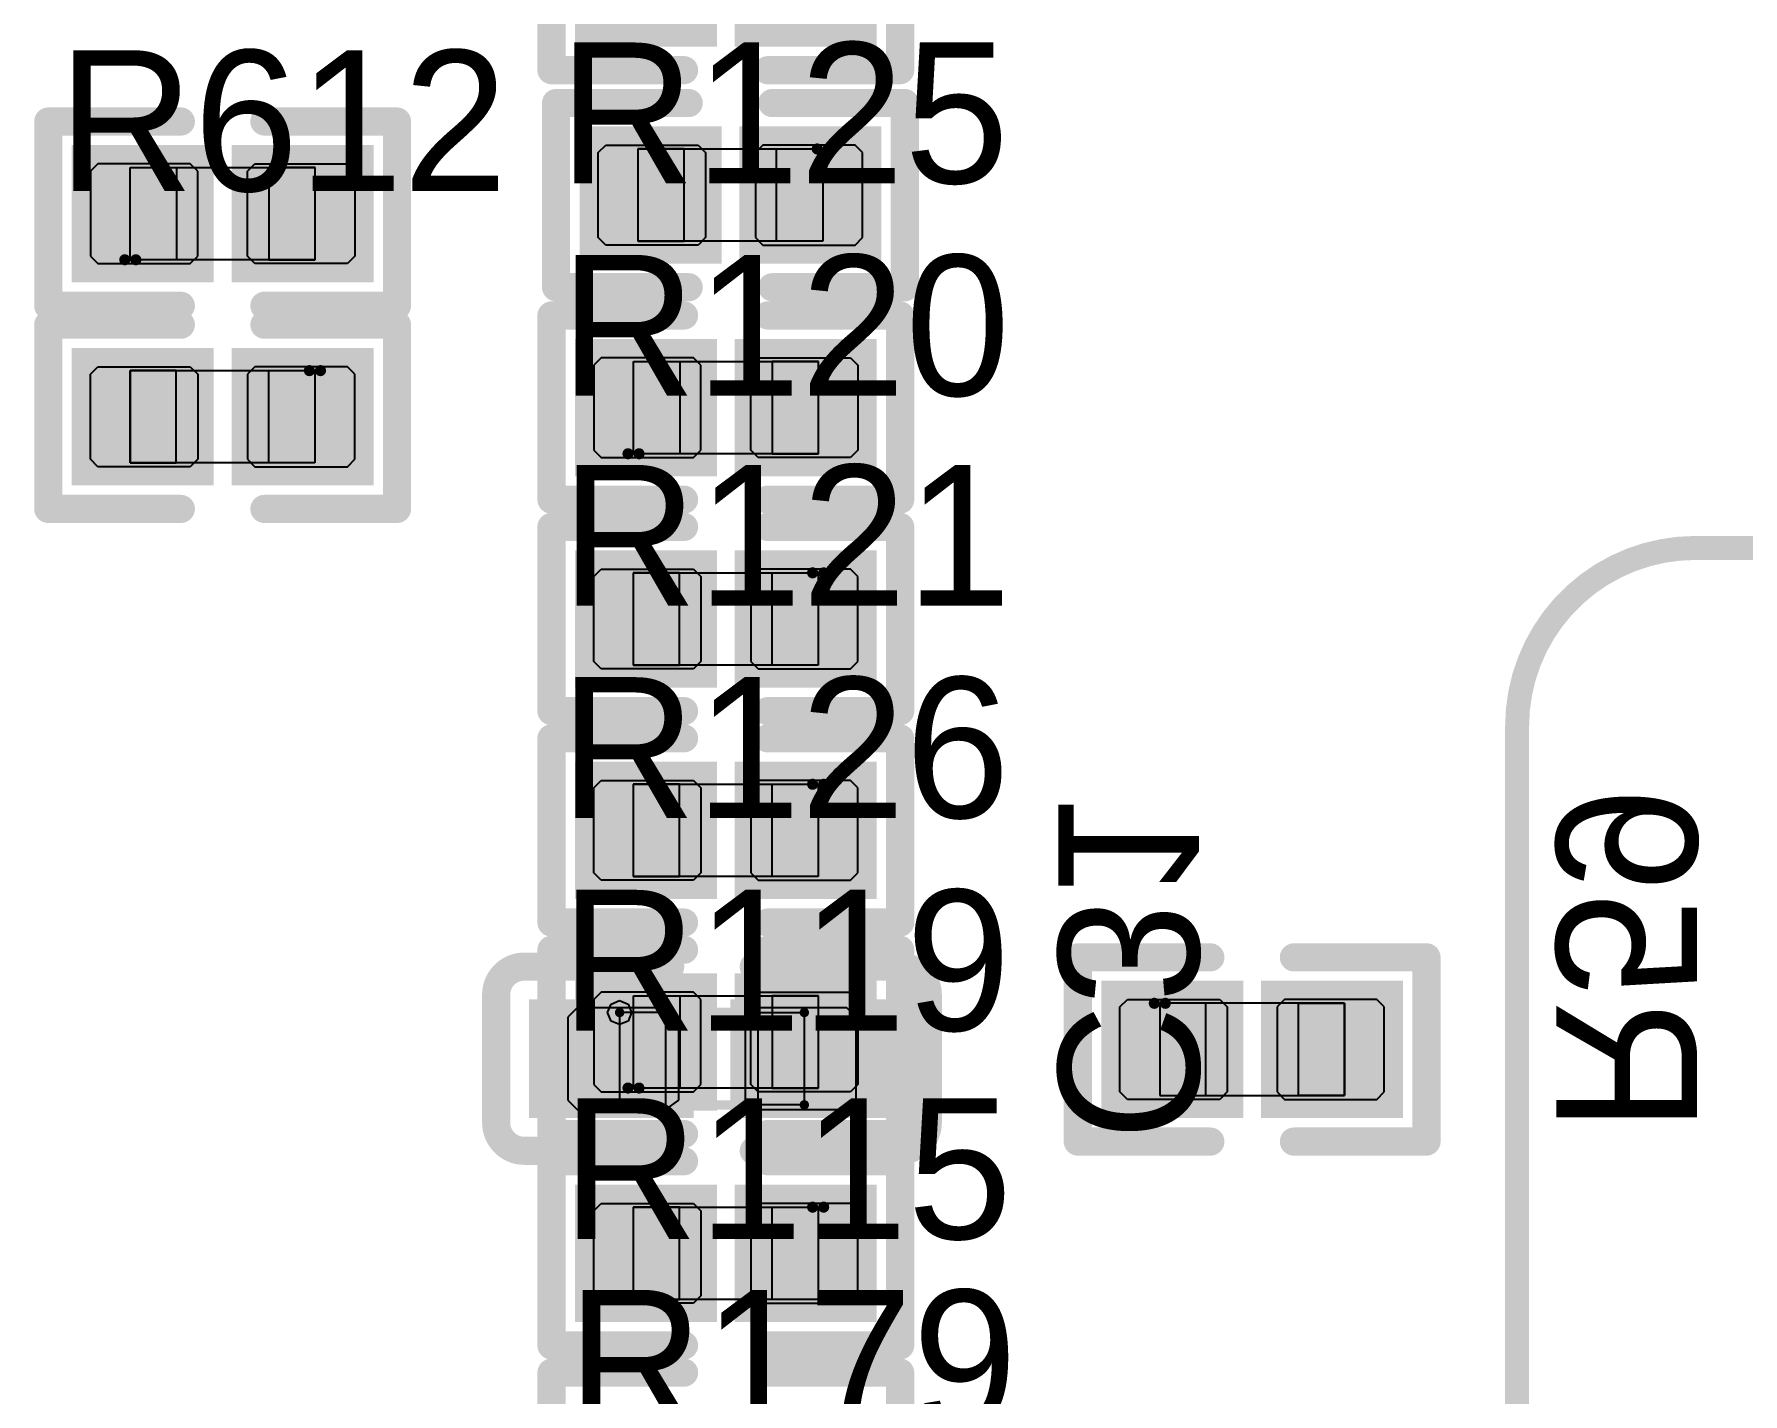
# Model space of a CAD drawing. Header units: millimetres. Extents: x 892 to 1144, y 1011 to 1123.
# Drawn here: x 935.38 to 944.63, y 1101.39 to 1108.75 of the extents above; entities that cross this region are included whole.
import ezdxf

# ---------------------------------------------------------------- set-up
doc = ezdxf.new("R2010")
doc.units = ezdxf.units.MM
for name, color, linetype in [('BottomLayer', 5, 'Continuous'), ('BottomOverlay', 54, 'Continuous'), ('BottomPaste', 16, 'Continuous'), ('BottomSolder', 6, 'Continuous'), ('Mechanical15', 56, 'Continuous'), ('Mechanical4', 56, 'Continuous'), ('Mechanical5', 56, 'Continuous'), ('Mechanical6', 56, 'Continuous'), ('TopLayer', 1, 'Continuous'), ('TopOverlay', 2, 'Continuous'), ('TopPaste', 8, 'Continuous'), ('TopSolder', 216, 'Continuous')]:
    doc.layers.add(name, color=color, linetype=linetype)

msp = doc.modelspace()

# ---------------------------------------------------------------- linework, layer by layer
at = {"layer": 'BottomLayer'}
for points in [[(938.1099, 1102.93), (938.9, 1102.93), (938.1099, 1103.47), (938.9, 1103.47)], [(939.2, 1102.93), (939.9901, 1102.93), (939.2, 1103.47), (939.9901, 1103.47)], [(941.2594, 1102.98), (941.825, 1102.98), (941.2594, 1103.52), (941.825, 1103.52)], [(942.125, 1102.98), (942.6906, 1102.98), (942.125, 1103.52), (942.6906, 1103.52)]]:
    msp.add_solid(points, dxfattribs=at)
at = {"layer": 'BottomOverlay', "const_width": 0.1524}
for points in [[(937.8813, 1103.5462, -0.414214), (938.0337, 1103.6986)], [(940.0663, 1103.6986, -0.414214), (940.2187, 1103.5462)], [(938.0337, 1102.7014, -0.414214), (937.8813, 1102.8538)], [(940.2187, 1102.8538, -0.414214), (940.0663, 1102.7014)]]:
    msp.add_lwpolyline(points, format="xyb", dxfattribs=at)
for points in [[(938.0337, 1103.6986), (938.8238, 1103.6986)], [(939.2762, 1103.6986), (940.0663, 1103.6986)], [(941.0308, 1103.7486), (941.7488, 1103.7486)], [(941.0308, 1102.7514), (941.0308, 1103.7486)], [(942.2012, 1103.7486), (942.9192, 1103.7486)], [(942.9192, 1102.7514), (942.9192, 1103.7486)], [(937.8813, 1102.8538), (937.8813, 1103.5462)], [(940.2187, 1102.8538), (940.2187, 1103.5462)], [(941.0308, 1102.7514), (941.7488, 1102.7514)], [(942.2012, 1102.7514), (942.9192, 1102.7514)], [(938.0337, 1102.7014), (938.8238, 1102.7014)], [(939.2762, 1102.7014), (940.0663, 1102.7014)]]:
    msp.add_lwpolyline(points, dxfattribs=at)
at = {"layer": 'BottomOverlay', "const_width": 0.0762}
for points in [[(937.9956, 1103.6986, 1), (938.0718, 1103.6986, 1)], [(937.9956, 1103.6986, 1), (938.0718, 1103.6986, 1)], [(938.7857, 1103.6986, 1), (938.8619, 1103.6986, 1)], [(939.2381, 1103.6986, 1), (939.3143, 1103.6986, 1)], [(940.0282, 1103.6986, 1), (940.1044, 1103.6986, 1)], [(940.0282, 1103.6986, 1), (940.1044, 1103.6986, 1)], [(940.9927, 1103.7486, 1), (941.0689, 1103.7486, 1)], [(940.9927, 1103.7486, 1), (941.0689, 1103.7486, 1)], [(941.7107, 1103.7486, 1), (941.7869, 1103.7486, 1)], [(942.1631, 1103.7486, 1), (942.2393, 1103.7486, 1)], [(942.8811, 1103.7486, 1), (942.9573, 1103.7486, 1)], [(942.8811, 1103.7486, 1), (942.9573, 1103.7486, 1)], [(937.8432, 1103.5462, 1), (937.9194, 1103.5462, 1)], [(937.8432, 1103.5462, 1), (937.9194, 1103.5462, 1)], [(940.1806, 1103.5462, 1), (940.2568, 1103.5462, 1)], [(940.1806, 1103.5462, 1), (940.2568, 1103.5462, 1)], [(937.8432, 1102.8538, 1), (937.9194, 1102.8538, 1)], [(937.8432, 1102.8538, 1), (937.9194, 1102.8538, 1)], [(940.1806, 1102.8538, 1), (940.2568, 1102.8538, 1)], [(940.1806, 1102.8538, 1), (940.2568, 1102.8538, 1)], [(940.9927, 1102.7514, 1), (941.0689, 1102.7514, 1)], [(940.9927, 1102.7514, 1), (941.0689, 1102.7514, 1)], [(941.7107, 1102.7514, 1), (941.7869, 1102.7514, 1)], [(942.1631, 1102.7514, 1), (942.2393, 1102.7514, 1)], [(942.8811, 1102.7514, 1), (942.9573, 1102.7514, 1)], [(942.8811, 1102.7514, 1), (942.9573, 1102.7514, 1)], [(937.9956, 1102.7014, 1), (938.0718, 1102.7014, 1)], [(937.9956, 1102.7014, 1), (938.0718, 1102.7014, 1)], [(938.7857, 1102.7014, 1), (938.8619, 1102.7014, 1)], [(939.2381, 1102.7014, 1), (939.3143, 1102.7014, 1)], [(940.0282, 1102.7014, 1), (940.1044, 1102.7014, 1)], [(940.0282, 1102.7014, 1), (940.1044, 1102.7014, 1)]]:
    msp.add_lwpolyline(points, format="xyb", close=True, dxfattribs=at)
at = {"layer": 'BottomPaste'}
for p, q in [((938.32, 1103.475), (938.27, 1103.425)), ((938.8, 1103.475), (938.32, 1103.475)), ((938.87, 1103.425), (938.8, 1103.475)), ((939.3, 1103.475), (939.23, 1103.425)), ((939.78, 1103.475), (939.3, 1103.475)), ((939.83, 1103.425), (939.78, 1103.475)), ((941.2594, 1103.48), (941.2994, 1103.52)), ((941.2594, 1103.02), (941.2594, 1103.48)), ((941.2994, 1103.52), (941.8, 1103.52)), ((941.8, 1103.52), (941.84, 1103.48)), ((941.84, 1103.48), (941.84, 1103.02)), ((942.15, 1103.52), (942.11, 1103.48)), ((942.11, 1103.48), (942.11, 1103.02)), ((942.6506, 1103.52), (942.15, 1103.52)), ((942.6906, 1103.48), (942.6506, 1103.52)), ((942.6906, 1103.02), (942.6906, 1103.48)), ((938.27, 1103.425), (938.27, 1102.975)), ((938.87, 1102.975), (938.87, 1103.425)), ((939.23, 1103.425), (939.23, 1102.975)), ((939.83, 1102.975), (939.83, 1103.425)), ((941.2994, 1102.98), (941.2594, 1103.02)), ((941.84, 1103.02), (941.8, 1102.98)), ((942.11, 1103.02), (942.15, 1102.98)), ((942.6506, 1102.98), (942.6906, 1103.02)), ((938.27, 1102.975), (938.32, 1102.925)), ((938.32, 1102.925), (938.8, 1102.925)), ((938.8, 1102.925), (938.87, 1102.975)), ((939.23, 1102.975), (939.3, 1102.925)), ((939.3, 1102.925), (939.78, 1102.925)), ((939.78, 1102.925), (939.83, 1102.975)), ((941.8, 1102.98), (941.2994, 1102.98)), ((942.15, 1102.98), (942.6506, 1102.98))]:
    msp.add_line(p, q, dxfattribs=at)
for points in [[(938.1099, 1102.93), (938.9, 1102.93), (938.1099, 1103.47), (938.9, 1103.47)], [(939.2, 1102.93), (939.9901, 1102.93), (939.2, 1103.47), (939.9901, 1103.47)], [(941.2594, 1102.98), (941.825, 1102.98), (941.2594, 1103.52), (941.825, 1103.52)], [(942.125, 1102.98), (942.6906, 1102.98), (942.125, 1103.52), (942.6906, 1103.52)]]:
    msp.add_solid(points, dxfattribs=at)
at = {"layer": 'BottomSolder'}
for points in [[(941.1578, 1102.8784), (941.9266, 1102.8784), (941.1578, 1103.6216), (941.9266, 1103.6216)], [(942.0234, 1102.8784), (942.7922, 1102.8784), (942.0234, 1103.6216), (942.7922, 1103.6216)], [(938.0591, 1102.8792), (938.9508, 1102.8792), (938.0591, 1103.5208), (938.9508, 1103.5208)], [(939.1492, 1102.8792), (940.0409, 1102.8792), (939.1492, 1103.5208), (940.0409, 1103.5208)]]:
    msp.add_solid(points, dxfattribs=at)
at = {"layer": 'Mechanical15'}
for p, q in [((938.4851, 1103.45), (938.5041, 1103.4959)), ((938.5041, 1103.4959), (938.55, 1103.515)), ((938.55, 1103.515), (938.5959, 1103.4959)), ((938.5959, 1103.4959), (938.6149, 1103.45)), ((938.5041, 1103.4041), (938.4851, 1103.45)), ((938.4851, 1103.45), (938.4851, 1103.45)), ((938.55, 1103.3851), (938.5041, 1103.4041)), ((938.8, 1103.45), (938.55, 1103.45)), ((938.55, 1103.45), (938.55, 1102.95)), ((938.5959, 1103.4041), (938.55, 1103.3851)), ((938.6149, 1103.45), (938.5959, 1103.4041)), ((938.6149, 1103.45), (938.6149, 1103.45)), ((938.8, 1102.95), (938.8, 1103.45)), ((939.3, 1103.45), (939.55, 1103.45)), ((939.3, 1102.95), (939.3, 1103.45)), ((939.55, 1103.45), (939.55, 1102.95)), ((938.55, 1102.95), (938.8, 1102.95)), ((939.55, 1102.95), (939.3, 1102.95))]:
    msp.add_line(p, q, dxfattribs=at)
at = {"layer": 'Mechanical15', "const_width": 0.0508}
for points in [[(938.55, 1103.45), (939.55, 1103.45)], [(938.55, 1102.95), (938.55, 1103.45)], [(939.55, 1102.95), (939.55, 1103.45)], [(938.55, 1102.95), (939.55, 1102.95)]]:
    msp.add_lwpolyline(points, dxfattribs=at)
at = {"layer": 'Mechanical15', "const_width": 0.0254}
for points in [[(938.5373, 1103.45, 1), (938.5627, 1103.45, 1)], [(938.5373, 1103.45, 1), (938.5627, 1103.45, 1)], [(939.5373, 1103.45, 1), (939.5627, 1103.45, 1)], [(939.5373, 1103.45, 1), (939.5627, 1103.45, 1)], [(938.5373, 1102.95, 1), (938.5627, 1102.95, 1)], [(938.5373, 1102.95, 1), (938.5627, 1102.95, 1)], [(939.5373, 1102.95, 1), (939.5627, 1102.95, 1)], [(939.5373, 1102.95, 1), (939.5627, 1102.95, 1)]]:
    msp.add_lwpolyline(points, format="xyb", close=True, dxfattribs=at)
at = {"layer": 'Mechanical4'}
for p, q in [((938.6499, 1108.1252), (939.6499, 1108.1252)), ((938.6499, 1107.6251), (938.6499, 1108.1252)), ((939.6499, 1108.1252), (939.6499, 1107.6251)), ((935.9001, 1107.5248), (935.9001, 1108.0249)), ((935.9001, 1108.0249), (936.9001, 1108.0249)), ((936.9001, 1108.0249), (936.9001, 1107.5248)), ((939.6499, 1107.6251), (938.6499, 1107.6251)), ((936.9001, 1107.5248), (935.9001, 1107.5248)), ((935.8999, 1106.9252), (936.8999, 1106.9252)), ((935.8999, 1106.4251), (935.8999, 1106.9252)), ((936.8999, 1106.9252), (936.8999, 1106.4251)), ((938.6251, 1106.4748), (938.6251, 1106.9749)), ((938.6251, 1106.9749), (939.6251, 1106.9749)), ((939.6251, 1106.9749), (939.6251, 1106.4748)), ((939.6251, 1106.4748), (938.6251, 1106.4748)), ((936.8999, 1106.4251), (935.8999, 1106.4251)), ((938.6249, 1105.8305), (939.6249, 1105.8305)), ((938.6249, 1105.3304), (938.6249, 1105.8305)), ((939.6249, 1105.8305), (939.6249, 1105.3304)), ((939.6249, 1105.3304), (938.6249, 1105.3304)), ((938.6249, 1104.6859), (939.6249, 1104.6859)), ((938.6249, 1104.1858), (938.6249, 1104.6859)), ((939.6249, 1104.6859), (939.6249, 1104.1858)), ((939.6249, 1104.1858), (938.6249, 1104.1858)), ((938.6251, 1103.0409), (938.6251, 1103.541)), ((938.6251, 1103.541), (939.6251, 1103.541)), ((939.6251, 1103.541), (939.6251, 1103.0409)), ((942.4751, 1103.5002), (941.4751, 1103.5002)), ((941.4751, 1103.5002), (941.4751, 1103.0001)), ((942.4751, 1103.0001), (942.4751, 1103.5002)), ((939.6251, 1103.0409), (938.6251, 1103.0409)), ((941.4751, 1103.0001), (942.4751, 1103.0001)), ((938.6249, 1102.3966), (939.6249, 1102.3966)), ((938.6249, 1101.8965), (938.6249, 1102.3966)), ((939.6249, 1102.3966), (939.6249, 1101.8965)), ((939.6249, 1101.8965), (938.6249, 1101.8965))]:
    msp.add_line(p, q, dxfattribs=at)
at = {"layer": 'Mechanical5'}
for p, q in [((938.899, 1108.125), (938.649, 1108.125)), ((938.649, 1108.125), (938.649, 1107.625)), ((938.899, 1107.625), (938.899, 1108.125)), ((939.4, 1108.125), (939.65, 1108.125)), ((939.4, 1107.625), (939.4, 1108.125)), ((939.65, 1108.125), (939.65, 1107.625)), ((935.9, 1107.525), (935.9, 1108.025)), ((935.9, 1108.025), (936.15, 1108.025)), ((936.15, 1108.025), (936.15, 1107.525)), ((936.901, 1108.025), (936.651, 1108.025)), ((936.651, 1108.025), (936.651, 1107.525)), ((936.901, 1107.525), (936.901, 1108.025)), ((938.649, 1107.625), (938.899, 1107.625)), ((939.65, 1107.625), (939.4, 1107.625)), ((936.15, 1107.525), (935.9, 1107.525)), ((936.651, 1107.525), (936.901, 1107.525)), ((936.149, 1106.925), (935.899, 1106.925)), ((935.899, 1106.925), (935.899, 1106.425)), ((936.149, 1106.425), (936.149, 1106.925)), ((936.65, 1106.925), (936.9, 1106.925)), ((936.65, 1106.425), (936.65, 1106.925)), ((936.9, 1106.925), (936.9, 1106.425)), ((938.625, 1106.475), (938.625, 1106.975)), ((938.625, 1106.975), (938.875, 1106.975)), ((938.875, 1106.975), (938.875, 1106.475)), ((939.626, 1106.975), (939.376, 1106.975)), ((939.376, 1106.975), (939.376, 1106.475)), ((939.626, 1106.475), (939.626, 1106.975)), ((938.875, 1106.475), (938.625, 1106.475)), ((939.376, 1106.475), (939.626, 1106.475)), ((935.899, 1106.425), (936.149, 1106.425)), ((936.9, 1106.425), (936.65, 1106.425)), ((938.874, 1105.8303), (938.624, 1105.8303)), ((938.624, 1105.8303), (938.624, 1105.3303)), ((938.874, 1105.3303), (938.874, 1105.8303)), ((939.375, 1105.8303), (939.625, 1105.8303)), ((939.375, 1105.3303), (939.375, 1105.8303)), ((939.625, 1105.8303), (939.625, 1105.3303)), ((938.624, 1105.3303), (938.874, 1105.3303)), ((939.625, 1105.3303), (939.375, 1105.3303)), ((938.874, 1104.6857), (938.624, 1104.6857)), ((938.624, 1104.6857), (938.624, 1104.1857)), ((938.874, 1104.1857), (938.874, 1104.6857)), ((939.375, 1104.6857), (939.625, 1104.6857)), ((939.375, 1104.1857), (939.375, 1104.6857)), ((939.625, 1104.6857), (939.625, 1104.1857)), ((938.624, 1104.1857), (938.874, 1104.1857)), ((939.625, 1104.1857), (939.375, 1104.1857)), ((938.625, 1103.041), (938.625, 1103.5411)), ((938.625, 1103.5411), (938.875, 1103.5411)), ((938.875, 1103.5411), (938.875, 1103.041)), ((939.626, 1103.5411), (939.376, 1103.5411)), ((939.376, 1103.5411), (939.376, 1103.041)), ((939.626, 1103.041), (939.626, 1103.5411)), ((941.725, 1103.5), (941.475, 1103.5)), ((941.475, 1103.5), (941.475, 1103)), ((941.725, 1103), (941.725, 1103.5)), ((942.226, 1103.5), (942.476, 1103.5)), ((942.226, 1103), (942.226, 1103.5)), ((942.476, 1103.5), (942.476, 1103)), ((938.875, 1103.041), (938.625, 1103.041)), ((939.376, 1103.041), (939.626, 1103.041)), ((941.475, 1103), (941.725, 1103)), ((942.476, 1103), (942.226, 1103)), ((938.874, 1102.3964), (938.624, 1102.3964)), ((938.624, 1102.3964), (938.624, 1101.8964)), ((938.874, 1101.8964), (938.874, 1102.3964)), ((939.375, 1102.3964), (939.625, 1102.3964)), ((939.375, 1101.8964), (939.375, 1102.3964)), ((939.625, 1102.3964), (939.625, 1101.8964)), ((938.624, 1101.8964), (938.874, 1101.8964)), ((939.625, 1101.8964), (939.375, 1101.8964))]:
    msp.add_line(p, q, dxfattribs=at)
at = {"layer": 'Mechanical6'}
for points, const_width in [([(939.6798, 1108.1249, 1), (939.6199, 1108.1249, 1)], 0.06), ([(939.6049, 1108.1249, 1), (939.6349, 1108.1249, 1)], 0.03), ([(939.6648, 1108.1249, 1), (939.6948, 1108.1249, 1)], 0.03), ([(935.9301, 1107.5251, 1), (935.8702, 1107.5251, 1)], 0.06), ([(935.8552, 1107.5251, 1), (935.8852, 1107.5251, 1)], 0.03), ([(935.9151, 1107.5251, 1), (935.9451, 1107.5251, 1)], 0.03), ([(936.9298, 1106.9249, 1), (936.8699, 1106.9249, 1)], 0.06), ([(936.8549, 1106.9249, 1), (936.8849, 1106.9249, 1)], 0.03), ([(936.9148, 1106.9249, 1), (936.9448, 1106.9249, 1)], 0.03), ([(938.6551, 1106.475, 1), (938.5952, 1106.475, 1)], 0.06), ([(938.5802, 1106.475, 1), (938.6102, 1106.475, 1)], 0.03), ([(938.6401, 1106.475, 1), (938.6701, 1106.475, 1)], 0.03), ([(939.6548, 1105.8303, 1), (939.5949, 1105.8303, 1)], 0.06), ([(939.5799, 1105.8303, 1), (939.6099, 1105.8303, 1)], 0.03), ([(939.6398, 1105.8303, 1), (939.6698, 1105.8303, 1)], 0.03), ([(939.6548, 1104.6856, 1), (939.5949, 1104.6856, 1)], 0.06), ([(939.5799, 1104.6856, 1), (939.6099, 1104.6856, 1)], 0.03), ([(939.6398, 1104.6856, 1), (939.6698, 1104.6856, 1)], 0.03), ([(941.5051, 1103.4999, 1), (941.4452, 1103.4999, 1)], 0.06), ([(941.4302, 1103.4999, 1), (941.4602, 1103.4999, 1)], 0.03), ([(941.4901, 1103.4999, 1), (941.5201, 1103.4999, 1)], 0.03), ([(938.6551, 1103.0411, 1), (938.5952, 1103.0411, 1)], 0.06), ([(938.5802, 1103.0411, 1), (938.6102, 1103.0411, 1)], 0.03), ([(938.6401, 1103.0411, 1), (938.6701, 1103.0411, 1)], 0.03), ([(939.6548, 1102.3963, 1), (939.5949, 1102.3963, 1)], 0.06), ([(939.5799, 1102.3963, 1), (939.6099, 1102.3963, 1)], 0.03), ([(939.6398, 1102.3963, 1), (939.6698, 1102.3963, 1)], 0.03)]:
    msp.add_lwpolyline(points, format="xyb", close=True, dxfattribs=dict(at, const_width=const_width))
at = {"layer": 'TopLayer'}
for points in [[(939, 1108.145), (938.4344, 1108.145), (939, 1107.605), (938.4344, 1107.605)], [(939.8656, 1108.145), (939.3, 1108.145), (939.8656, 1107.605), (939.3, 1107.605)], [(935.6844, 1107.505), (936.25, 1107.505), (935.6844, 1108.045), (936.25, 1108.045)], [(936.55, 1107.505), (937.1156, 1107.505), (936.55, 1108.045), (937.1156, 1108.045)], [(938.4094, 1106.455), (938.975, 1106.455), (938.4094, 1106.995), (938.975, 1106.995)], [(939.275, 1106.455), (939.8406, 1106.455), (939.275, 1106.995), (939.8406, 1106.995)], [(936.25, 1106.945), (935.6844, 1106.945), (936.25, 1106.405), (935.6844, 1106.405)], [(937.1156, 1106.945), (936.55, 1106.945), (937.1156, 1106.405), (936.55, 1106.405)], [(938.975, 1105.8503), (938.4094, 1105.8503), (938.975, 1105.3103), (938.4094, 1105.3103)], [(939.8406, 1105.8503), (939.275, 1105.8503), (939.8406, 1105.3103), (939.275, 1105.3103)], [(938.975, 1104.7057), (938.4094, 1104.7057), (938.975, 1104.1657), (938.4094, 1104.1657)], [(939.8406, 1104.7057), (939.275, 1104.7057), (939.8406, 1104.1657), (939.275, 1104.1657)], [(938.4094, 1103.0211), (938.975, 1103.0211), (938.4094, 1103.5611), (938.975, 1103.5611)], [(939.275, 1103.0211), (939.8406, 1103.0211), (939.275, 1103.5611), (939.8406, 1103.5611)], [(938.975, 1102.4164), (938.4094, 1102.4164), (938.975, 1101.8764), (938.4094, 1101.8764)], [(939.8406, 1102.4164), (939.275, 1102.4164), (939.8406, 1101.8764), (939.275, 1101.8764)]]:
    msp.add_solid(points, dxfattribs=at)
at = {"layer": 'TopOverlay'}
for points, const_width in [([(938.1808, 1108.5514), (938.1808, 1109.5486)], 0.1524), ([(940.0692, 1108.5514), (940.0692, 1109.5486)], 0.1524), ([(938.1808, 1108.5514), (938.8988, 1108.5514)], 0.1524), ([(939.3512, 1108.5514), (940.0692, 1108.5514)], 0.1524), ([(938.2058, 1108.3736), (938.9238, 1108.3736)], 0.1524), ([(938.2058, 1107.3764), (938.2058, 1108.3736)], 0.1524), ([(939.3762, 1108.3736), (940.0942, 1108.3736)], 0.1524), ([(940.0942, 1107.3764), (940.0942, 1108.3736)], 0.1524), ([(935.4558, 1107.2764), (935.4558, 1108.2736)], 0.1524), ([(935.4558, 1108.2736), (936.1738, 1108.2736)], 0.1524), ([(936.6262, 1108.2736), (937.3442, 1108.2736)], 0.1524), ([(937.3442, 1107.2764), (937.3442, 1108.2736)], 0.1524), ([(938.2058, 1107.3764), (938.9238, 1107.3764)], 0.1524), ([(939.3762, 1107.3764), (940.0942, 1107.3764)], 0.1524), ([(935.4558, 1107.2764), (936.1738, 1107.2764)], 0.1524), ([(936.6262, 1107.2764), (937.3442, 1107.2764)], 0.1524), ([(938.1808, 1106.2264), (938.1808, 1107.2236)], 0.1524), ([(938.1808, 1107.2236), (938.8988, 1107.2236)], 0.1524), ([(939.3512, 1107.2236), (940.0692, 1107.2236)], 0.1524), ([(940.0692, 1106.2264), (940.0692, 1107.2236)], 0.1524), ([(935.4558, 1107.1736), (936.1738, 1107.1736)], 0.1524), ([(935.4558, 1106.1764), (935.4558, 1107.1736)], 0.1524), ([(936.6262, 1107.1736), (937.3442, 1107.1736)], 0.1524), ([(937.3442, 1106.1764), (937.3442, 1107.1736)], 0.1524), ([(935.4558, 1106.1764), (936.1738, 1106.1764)], 0.1524), ([(936.6262, 1106.1764), (937.3442, 1106.1764)], 0.1524), ([(938.1808, 1106.2264), (938.8988, 1106.2264)], 0.1524), ([(939.3512, 1106.2264), (940.0692, 1106.2264)], 0.1524), ([(938.1808, 1106.0789), (938.8988, 1106.0789)], 0.1524), ([(938.1808, 1105.0817), (938.1808, 1106.0789)], 0.1524), ([(939.3512, 1106.0789), (940.0692, 1106.0789)], 0.1524), ([(940.0692, 1105.0817), (940.0692, 1106.0789)], 0.1524), ([(944.3751, 1105.965), (964.7749, 1105.965)], 0.13), ([(938.1808, 1105.0817), (938.8988, 1105.0817)], 0.1524), ([(939.3512, 1105.0817), (940.0692, 1105.0817)], 0.1524), ([(943.4099, 1100.6849), (943.4099, 1105.0001)], 0.13), ([(938.1808, 1104.9343), (938.8988, 1104.9343)], 0.1524), ([(938.1808, 1103.9371), (938.1808, 1104.9343)], 0.1524), ([(939.3512, 1104.9343), (940.0692, 1104.9343)], 0.1524), ([(940.0692, 1103.9371), (940.0692, 1104.9343)], 0.1524), ([(938.1808, 1103.9371), (938.8988, 1103.9371)], 0.1524), ([(939.3512, 1103.9371), (940.0692, 1103.9371)], 0.1524), ([(938.1808, 1102.7925), (938.1808, 1103.7897)], 0.1524), ([(938.1808, 1103.7897), (938.8988, 1103.7897)], 0.1524), ([(939.3512, 1103.7897), (940.0692, 1103.7897)], 0.1524), ([(940.0692, 1102.7925), (940.0692, 1103.7897)], 0.1524), ([(938.1808, 1102.7925), (938.8988, 1102.7925)], 0.1524), ([(939.3512, 1102.7925), (940.0692, 1102.7925)], 0.1524), ([(938.1808, 1102.645), (938.8988, 1102.645)], 0.1524), ([(938.1808, 1101.6478), (938.1808, 1102.645)], 0.1524), ([(939.3512, 1102.645), (940.0692, 1102.645)], 0.1524), ([(940.0692, 1101.6478), (940.0692, 1102.645)], 0.1524), ([(938.1808, 1101.6478), (938.8988, 1101.6478)], 0.1524), ([(939.3512, 1101.6478), (940.0692, 1101.6478)], 0.1524), ([(938.1808, 1101.5004), (938.8988, 1101.5004)], 0.1524), ([(938.1808, 1100.5032), (938.1808, 1101.5004)], 0.1524), ([(939.3512, 1101.5004), (940.0692, 1101.5004)], 0.1524), ([(940.0692, 1100.5032), (940.0692, 1101.5004)], 0.1524)]:
    msp.add_lwpolyline(points, dxfattribs=dict(at, const_width=const_width))
for points, const_width in [([(938.1427, 1108.5514, 1), (938.2189, 1108.5514, 1)], 0.0762), ([(938.1427, 1108.5514, 1), (938.2189, 1108.5514, 1)], 0.0762), ([(938.8607, 1108.5514, 1), (938.9369, 1108.5514, 1)], 0.0762), ([(939.3131, 1108.5514, 1), (939.3893, 1108.5514, 1)], 0.0762), ([(940.0311, 1108.5514, 1), (940.1073, 1108.5514, 1)], 0.0762), ([(940.0311, 1108.5514, 1), (940.1073, 1108.5514, 1)], 0.0762), ([(938.1677, 1108.3736, 1), (938.2439, 1108.3736, 1)], 0.0762), ([(938.1677, 1108.3736, 1), (938.2439, 1108.3736, 1)], 0.0762), ([(938.8857, 1108.3736, 1), (938.9619, 1108.3736, 1)], 0.0762), ([(939.3381, 1108.3736, 1), (939.4143, 1108.3736, 1)], 0.0762), ([(940.0561, 1108.3736, 1), (940.1323, 1108.3736, 1)], 0.0762), ([(940.0561, 1108.3736, 1), (940.1323, 1108.3736, 1)], 0.0762), ([(935.4177, 1108.2736, 1), (935.4939, 1108.2736, 1)], 0.0762), ([(935.4177, 1108.2736, 1), (935.4939, 1108.2736, 1)], 0.0762), ([(936.1357, 1108.2736, 1), (936.2119, 1108.2736, 1)], 0.0762), ([(936.5881, 1108.2736, 1), (936.6643, 1108.2736, 1)], 0.0762), ([(937.3061, 1108.2736, 1), (937.3823, 1108.2736, 1)], 0.0762), ([(937.3061, 1108.2736, 1), (937.3823, 1108.2736, 1)], 0.0762), ([(938.1677, 1107.3764, 1), (938.2439, 1107.3764, 1)], 0.0762), ([(938.1677, 1107.3764, 1), (938.2439, 1107.3764, 1)], 0.0762), ([(938.8857, 1107.3764, 1), (938.9619, 1107.3764, 1)], 0.0762), ([(939.3381, 1107.3764, 1), (939.4143, 1107.3764, 1)], 0.0762), ([(940.0561, 1107.3764, 1), (940.1323, 1107.3764, 1)], 0.0762), ([(940.0561, 1107.3764, 1), (940.1323, 1107.3764, 1)], 0.0762), ([(935.4177, 1107.2764, 1), (935.4939, 1107.2764, 1)], 0.0762), ([(935.4177, 1107.2764, 1), (935.4939, 1107.2764, 1)], 0.0762), ([(936.1357, 1107.2764, 1), (936.2119, 1107.2764, 1)], 0.0762), ([(936.5881, 1107.2764, 1), (936.6643, 1107.2764, 1)], 0.0762), ([(937.3061, 1107.2764, 1), (937.3823, 1107.2764, 1)], 0.0762), ([(937.3061, 1107.2764, 1), (937.3823, 1107.2764, 1)], 0.0762), ([(938.1427, 1107.2236, 1), (938.2189, 1107.2236, 1)], 0.0762), ([(938.1427, 1107.2236, 1), (938.2189, 1107.2236, 1)], 0.0762), ([(938.8607, 1107.2236, 1), (938.9369, 1107.2236, 1)], 0.0762), ([(939.3131, 1107.2236, 1), (939.3893, 1107.2236, 1)], 0.0762), ([(940.0311, 1107.2236, 1), (940.1073, 1107.2236, 1)], 0.0762), ([(940.0311, 1107.2236, 1), (940.1073, 1107.2236, 1)], 0.0762), ([(935.4177, 1107.1736, 1), (935.4939, 1107.1736, 1)], 0.0762), ([(935.4177, 1107.1736, 1), (935.4939, 1107.1736, 1)], 0.0762), ([(936.1357, 1107.1736, 1), (936.2119, 1107.1736, 1)], 0.0762), ([(936.5881, 1107.1736, 1), (936.6643, 1107.1736, 1)], 0.0762), ([(937.3061, 1107.1736, 1), (937.3823, 1107.1736, 1)], 0.0762), ([(937.3061, 1107.1736, 1), (937.3823, 1107.1736, 1)], 0.0762), ([(935.4177, 1106.1764, 1), (935.4939, 1106.1764, 1)], 0.0762), ([(935.4177, 1106.1764, 1), (935.4939, 1106.1764, 1)], 0.0762), ([(936.1357, 1106.1764, 1), (936.2119, 1106.1764, 1)], 0.0762), ([(936.5881, 1106.1764, 1), (936.6643, 1106.1764, 1)], 0.0762), ([(937.3061, 1106.1764, 1), (937.3823, 1106.1764, 1)], 0.0762), ([(937.3061, 1106.1764, 1), (937.3823, 1106.1764, 1)], 0.0762), ([(938.1427, 1106.2264, 1), (938.2189, 1106.2264, 1)], 0.0762), ([(938.1427, 1106.2264, 1), (938.2189, 1106.2264, 1)], 0.0762), ([(938.8607, 1106.2264, 1), (938.9369, 1106.2264, 1)], 0.0762), ([(939.3131, 1106.2264, 1), (939.3893, 1106.2264, 1)], 0.0762), ([(940.0311, 1106.2264, 1), (940.1073, 1106.2264, 1)], 0.0762), ([(940.0311, 1106.2264, 1), (940.1073, 1106.2264, 1)], 0.0762), ([(938.1427, 1106.0789, 1), (938.2189, 1106.0789, 1)], 0.0762), ([(938.1427, 1106.0789, 1), (938.2189, 1106.0789, 1)], 0.0762), ([(938.8607, 1106.0789, 1), (938.9369, 1106.0789, 1)], 0.0762), ([(939.3131, 1106.0789, 1), (939.3893, 1106.0789, 1)], 0.0762), ([(940.0311, 1106.0789, 1), (940.1073, 1106.0789, 1)], 0.0762), ([(940.0311, 1106.0789, 1), (940.1073, 1106.0789, 1)], 0.0762), ([(944.3426, 1105.965, 1), (944.4076, 1105.965, 1)], 0.065), ([(944.3426, 1105.965, 1), (944.4076, 1105.965, 1)], 0.065), ([(938.1427, 1105.0817, 1), (938.2189, 1105.0817, 1)], 0.0762), ([(938.1427, 1105.0817, 1), (938.2189, 1105.0817, 1)], 0.0762), ([(938.8607, 1105.0817, 1), (938.9369, 1105.0817, 1)], 0.0762), ([(939.3131, 1105.0817, 1), (939.3893, 1105.0817, 1)], 0.0762), ([(940.0311, 1105.0817, 1), (940.1073, 1105.0817, 1)], 0.0762), ([(940.0311, 1105.0817, 1), (940.1073, 1105.0817, 1)], 0.0762), ([(943.3774, 1105.0001, 1), (943.4424, 1105.0001, 1)], 0.065), ([(943.3774, 1105.0001, 1), (943.4424, 1105.0001, 1)], 0.065), ([(938.1427, 1104.9343, 1), (938.2189, 1104.9343, 1)], 0.0762), ([(938.1427, 1104.9343, 1), (938.2189, 1104.9343, 1)], 0.0762), ([(938.8607, 1104.9343, 1), (938.9369, 1104.9343, 1)], 0.0762), ([(939.3131, 1104.9343, 1), (939.3893, 1104.9343, 1)], 0.0762), ([(940.0311, 1104.9343, 1), (940.1073, 1104.9343, 1)], 0.0762), ([(940.0311, 1104.9343, 1), (940.1073, 1104.9343, 1)], 0.0762), ([(938.1427, 1103.9371, 1), (938.2189, 1103.9371, 1)], 0.0762), ([(938.1427, 1103.9371, 1), (938.2189, 1103.9371, 1)], 0.0762), ([(938.8607, 1103.9371, 1), (938.9369, 1103.9371, 1)], 0.0762), ([(939.3131, 1103.9371, 1), (939.3893, 1103.9371, 1)], 0.0762), ([(940.0311, 1103.9371, 1), (940.1073, 1103.9371, 1)], 0.0762), ([(940.0311, 1103.9371, 1), (940.1073, 1103.9371, 1)], 0.0762), ([(938.1427, 1103.7897, 1), (938.2189, 1103.7897, 1)], 0.0762), ([(938.1427, 1103.7897, 1), (938.2189, 1103.7897, 1)], 0.0762), ([(938.8607, 1103.7897, 1), (938.9369, 1103.7897, 1)], 0.0762), ([(939.3131, 1103.7897, 1), (939.3893, 1103.7897, 1)], 0.0762), ([(940.0311, 1103.7897, 1), (940.1073, 1103.7897, 1)], 0.0762), ([(940.0311, 1103.7897, 1), (940.1073, 1103.7897, 1)], 0.0762), ([(938.1427, 1102.7925, 1), (938.2189, 1102.7925, 1)], 0.0762), ([(938.1427, 1102.7925, 1), (938.2189, 1102.7925, 1)], 0.0762), ([(938.8607, 1102.7925, 1), (938.9369, 1102.7925, 1)], 0.0762), ([(939.3131, 1102.7925, 1), (939.3893, 1102.7925, 1)], 0.0762), ([(940.0311, 1102.7925, 1), (940.1073, 1102.7925, 1)], 0.0762), ([(940.0311, 1102.7925, 1), (940.1073, 1102.7925, 1)], 0.0762), ([(938.1427, 1102.645, 1), (938.2189, 1102.645, 1)], 0.0762), ([(938.1427, 1102.645, 1), (938.2189, 1102.645, 1)], 0.0762), ([(938.8607, 1102.645, 1), (938.9369, 1102.645, 1)], 0.0762), ([(939.3131, 1102.645, 1), (939.3893, 1102.645, 1)], 0.0762), ([(940.0311, 1102.645, 1), (940.1073, 1102.645, 1)], 0.0762), ([(940.0311, 1102.645, 1), (940.1073, 1102.645, 1)], 0.0762), ([(938.1427, 1101.6478, 1), (938.2189, 1101.6478, 1)], 0.0762), ([(938.1427, 1101.6478, 1), (938.2189, 1101.6478, 1)], 0.0762), ([(938.8607, 1101.6478, 1), (938.9369, 1101.6478, 1)], 0.0762), ([(939.3131, 1101.6478, 1), (939.3893, 1101.6478, 1)], 0.0762), ([(940.0311, 1101.6478, 1), (940.1073, 1101.6478, 1)], 0.0762), ([(940.0311, 1101.6478, 1), (940.1073, 1101.6478, 1)], 0.0762), ([(938.1427, 1101.5004, 1), (938.2189, 1101.5004, 1)], 0.0762), ([(938.1427, 1101.5004, 1), (938.2189, 1101.5004, 1)], 0.0762), ([(938.8607, 1101.5004, 1), (938.9369, 1101.5004, 1)], 0.0762), ([(939.3131, 1101.5004, 1), (939.3893, 1101.5004, 1)], 0.0762), ([(940.0311, 1101.5004, 1), (940.1073, 1101.5004, 1)], 0.0762), ([(940.0311, 1101.5004, 1), (940.1073, 1101.5004, 1)], 0.0762)]:
    msp.add_lwpolyline(points, format="xyb", close=True, dxfattribs=dict(at, const_width=const_width))
at = {"layer": 'TopOverlay', "const_width": 0.13}
msp.add_lwpolyline([(943.4099, 1105.0001, -0.414232), (944.3751, 1105.965)], format="xyb", dxfattribs=at)
at = {"layer": 'TopPaste'}
for p, q in [((938.4344, 1108.105), (938.4744, 1108.145)), ((938.4344, 1107.645), (938.4344, 1108.105)), ((938.4744, 1108.145), (938.975, 1108.145)), ((938.975, 1108.145), (939.015, 1108.105)), ((939.015, 1108.105), (939.015, 1107.645)), ((939.325, 1108.145), (939.285, 1108.105)), ((939.285, 1108.105), (939.285, 1107.645)), ((939.8256, 1108.145), (939.325, 1108.145)), ((939.8656, 1108.105), (939.8256, 1108.145)), ((939.8656, 1107.645), (939.8656, 1108.105)), ((935.7244, 1108.045), (935.6844, 1108.005)), ((935.6844, 1108.005), (935.6844, 1107.545)), ((936.225, 1108.045), (935.7244, 1108.045)), ((936.265, 1108.005), (936.225, 1108.045)), ((936.265, 1107.545), (936.265, 1108.005)), ((936.535, 1108.005), (936.575, 1108.045)), ((936.535, 1107.545), (936.535, 1108.005)), ((936.575, 1108.045), (937.0756, 1108.045)), ((937.0756, 1108.045), (937.1156, 1108.005)), ((937.1156, 1108.005), (937.1156, 1107.545)), ((938.4744, 1107.605), (938.4344, 1107.645)), ((939.015, 1107.645), (938.975, 1107.605)), ((939.285, 1107.645), (939.325, 1107.605)), ((939.8256, 1107.605), (939.8656, 1107.645)), ((935.6844, 1107.545), (935.7244, 1107.505)), ((936.225, 1107.505), (936.265, 1107.545)), ((936.575, 1107.505), (936.535, 1107.545)), ((937.1156, 1107.545), (937.0756, 1107.505)), ((938.975, 1107.605), (938.4744, 1107.605)), ((939.325, 1107.605), (939.8256, 1107.605)), ((935.7244, 1107.505), (936.225, 1107.505)), ((937.0756, 1107.505), (936.575, 1107.505)), ((938.4494, 1106.995), (938.4094, 1106.955)), ((938.95, 1106.995), (938.4494, 1106.995)), ((938.99, 1106.955), (938.95, 1106.995)), ((939.26, 1106.955), (939.3, 1106.995)), ((939.3, 1106.995), (939.8006, 1106.995)), ((939.8006, 1106.995), (939.8406, 1106.955)), ((935.6844, 1106.905), (935.7244, 1106.945)), ((935.6844, 1106.445), (935.6844, 1106.905)), ((935.7244, 1106.945), (936.225, 1106.945)), ((936.225, 1106.945), (936.265, 1106.905)), ((936.265, 1106.905), (936.265, 1106.445)), ((936.575, 1106.945), (936.535, 1106.905)), ((936.535, 1106.905), (936.535, 1106.445)), ((937.0756, 1106.945), (936.575, 1106.945)), ((937.1156, 1106.905), (937.0756, 1106.945)), ((937.1156, 1106.445), (937.1156, 1106.905)), ((938.4094, 1106.955), (938.4094, 1106.495)), ((938.99, 1106.495), (938.99, 1106.955)), ((939.26, 1106.495), (939.26, 1106.955)), ((939.8406, 1106.955), (939.8406, 1106.495)), ((935.7244, 1106.405), (935.6844, 1106.445)), ((936.265, 1106.445), (936.225, 1106.405)), ((936.535, 1106.445), (936.575, 1106.405)), ((937.0756, 1106.405), (937.1156, 1106.445)), ((938.4094, 1106.495), (938.4494, 1106.455)), ((938.4494, 1106.455), (938.95, 1106.455)), ((938.95, 1106.455), (938.99, 1106.495)), ((939.3, 1106.455), (939.26, 1106.495)), ((939.8006, 1106.455), (939.3, 1106.455)), ((939.8406, 1106.495), (939.8006, 1106.455)), ((936.225, 1106.405), (935.7244, 1106.405)), ((936.575, 1106.405), (937.0756, 1106.405)), ((938.4094, 1105.8103), (938.4494, 1105.8503)), ((938.4094, 1105.3503), (938.4094, 1105.8103)), ((938.4494, 1105.8503), (938.95, 1105.8503)), ((938.95, 1105.8503), (938.99, 1105.8103)), ((938.99, 1105.8103), (938.99, 1105.3503)), ((939.3, 1105.8503), (939.26, 1105.8103)), ((939.26, 1105.8103), (939.26, 1105.3503)), ((939.8006, 1105.8503), (939.3, 1105.8503)), ((939.8406, 1105.8103), (939.8006, 1105.8503)), ((939.8406, 1105.3503), (939.8406, 1105.8103)), ((938.4494, 1105.3103), (938.4094, 1105.3503)), ((938.99, 1105.3503), (938.95, 1105.3103)), ((939.26, 1105.3503), (939.3, 1105.3103)), ((939.8006, 1105.3103), (939.8406, 1105.3503)), ((938.95, 1105.3103), (938.4494, 1105.3103)), ((939.3, 1105.3103), (939.8006, 1105.3103)), ((938.4094, 1104.6657), (938.4494, 1104.7057)), ((938.4494, 1104.7057), (938.95, 1104.7057)), ((938.95, 1104.7057), (938.99, 1104.6657)), ((939.3, 1104.7057), (939.26, 1104.6657)), ((939.8006, 1104.7057), (939.3, 1104.7057)), ((939.8406, 1104.6657), (939.8006, 1104.7057)), ((938.4094, 1104.2057), (938.4094, 1104.6657)), ((938.99, 1104.6657), (938.99, 1104.2057)), ((939.26, 1104.6657), (939.26, 1104.2057)), ((939.8406, 1104.2057), (939.8406, 1104.6657)), ((938.4494, 1104.1657), (938.4094, 1104.2057)), ((938.95, 1104.1657), (938.4494, 1104.1657)), ((938.99, 1104.2057), (938.95, 1104.1657)), ((939.26, 1104.2057), (939.3, 1104.1657)), ((939.3, 1104.1657), (939.8006, 1104.1657)), ((939.8006, 1104.1657), (939.8406, 1104.2057)), ((938.4494, 1103.5611), (938.4094, 1103.521)), ((938.95, 1103.5611), (938.4494, 1103.5611)), ((938.99, 1103.521), (938.95, 1103.5611)), ((939.26, 1103.521), (939.3, 1103.5611)), ((939.3, 1103.5611), (939.8006, 1103.5611)), ((939.8006, 1103.5611), (939.8406, 1103.521)), ((938.4094, 1103.521), (938.4094, 1103.0611)), ((938.99, 1103.0611), (938.99, 1103.521)), ((939.26, 1103.0611), (939.26, 1103.521)), ((939.8406, 1103.521), (939.8406, 1103.0611)), ((938.4094, 1103.0611), (938.4494, 1103.0211)), ((938.4494, 1103.0211), (938.95, 1103.0211)), ((938.95, 1103.0211), (938.99, 1103.0611)), ((939.3, 1103.0211), (939.26, 1103.0611)), ((939.8006, 1103.0211), (939.3, 1103.0211)), ((939.8406, 1103.0611), (939.8006, 1103.0211)), ((938.4094, 1102.3764), (938.4494, 1102.4164)), ((938.4094, 1101.9164), (938.4094, 1102.3764)), ((938.4494, 1102.4164), (938.95, 1102.4164)), ((938.95, 1102.4164), (938.99, 1102.3764)), ((938.99, 1102.3764), (938.99, 1101.9164)), ((939.3, 1102.4164), (939.26, 1102.3764)), ((939.26, 1102.3764), (939.26, 1101.9164)), ((939.8006, 1102.4164), (939.3, 1102.4164)), ((939.8406, 1102.3764), (939.8006, 1102.4164)), ((939.8406, 1101.9164), (939.8406, 1102.3764)), ((938.4494, 1101.8764), (938.4094, 1101.9164)), ((938.99, 1101.9164), (938.95, 1101.8764)), ((939.26, 1101.9164), (939.3, 1101.8764)), ((939.8006, 1101.8764), (939.8406, 1101.9164)), ((938.95, 1101.8764), (938.4494, 1101.8764)), ((939.3, 1101.8764), (939.8006, 1101.8764))]:
    msp.add_line(p, q, dxfattribs=at)
for points in [[(939, 1108.145), (938.4344, 1108.145), (939, 1107.605), (938.4344, 1107.605)], [(939.8656, 1108.145), (939.3, 1108.145), (939.8656, 1107.605), (939.3, 1107.605)], [(935.6844, 1107.505), (936.25, 1107.505), (935.6844, 1108.045), (936.25, 1108.045)], [(936.55, 1107.505), (937.1156, 1107.505), (936.55, 1108.045), (937.1156, 1108.045)], [(938.4094, 1106.455), (938.975, 1106.455), (938.4094, 1106.995), (938.975, 1106.995)], [(939.275, 1106.455), (939.8406, 1106.455), (939.275, 1106.995), (939.8406, 1106.995)], [(936.25, 1106.945), (935.6844, 1106.945), (936.25, 1106.405), (935.6844, 1106.405)], [(937.1156, 1106.945), (936.55, 1106.945), (937.1156, 1106.405), (936.55, 1106.405)], [(938.975, 1105.8503), (938.4094, 1105.8503), (938.975, 1105.3103), (938.4094, 1105.3103)], [(939.8406, 1105.8503), (939.275, 1105.8503), (939.8406, 1105.3103), (939.275, 1105.3103)], [(938.975, 1104.7057), (938.4094, 1104.7057), (938.975, 1104.1657), (938.4094, 1104.1657)], [(939.8406, 1104.7057), (939.275, 1104.7057), (939.8406, 1104.1657), (939.275, 1104.1657)], [(938.4094, 1103.0211), (938.975, 1103.0211), (938.4094, 1103.5611), (938.975, 1103.5611)], [(939.275, 1103.0211), (939.8406, 1103.0211), (939.275, 1103.5611), (939.8406, 1103.5611)], [(938.975, 1102.4164), (938.4094, 1102.4164), (938.975, 1101.8764), (938.4094, 1101.8764)], [(939.8406, 1102.4164), (939.275, 1102.4164), (939.8406, 1101.8764), (939.275, 1101.8764)]]:
    msp.add_solid(points, dxfattribs=at)
at = {"layer": 'TopSolder'}
for points in [[(939.0766, 1109.4216), (938.3078, 1109.4216), (939.0766, 1108.6784), (938.3078, 1108.6784)], [(939.9422, 1109.4216), (939.1734, 1109.4216), (939.9422, 1108.6784), (939.1734, 1108.6784)], [(939.1016, 1108.2466), (938.3328, 1108.2466), (939.1016, 1107.5034), (938.3328, 1107.5034)], [(939.9672, 1108.2466), (939.1984, 1108.2466), (939.9672, 1107.5034), (939.1984, 1107.5034)], [(935.5828, 1107.4034), (936.3516, 1107.4034), (935.5828, 1108.1466), (936.3516, 1108.1466)], [(936.4484, 1107.4034), (937.2172, 1107.4034), (936.4484, 1108.1466), (937.2172, 1108.1466)], [(938.3078, 1106.3534), (939.0766, 1106.3534), (938.3078, 1107.0966), (939.0766, 1107.0966)], [(939.1734, 1106.3534), (939.9422, 1106.3534), (939.1734, 1107.0966), (939.9422, 1107.0966)], [(936.3516, 1107.0466), (935.5828, 1107.0466), (936.3516, 1106.3034), (935.5828, 1106.3034)], [(937.2172, 1107.0466), (936.4484, 1107.0466), (937.2172, 1106.3034), (936.4484, 1106.3034)], [(939.0766, 1105.9519), (938.3078, 1105.9519), (939.0766, 1105.2087), (938.3078, 1105.2087)], [(939.9422, 1105.9519), (939.1734, 1105.9519), (939.9422, 1105.2087), (939.1734, 1105.2087)], [(939.0766, 1104.8073), (938.3078, 1104.8073), (939.0766, 1104.0641), (938.3078, 1104.0641)], [(939.9422, 1104.8073), (939.1734, 1104.8073), (939.9422, 1104.0641), (939.1734, 1104.0641)], [(938.3078, 1102.9195), (939.0766, 1102.9195), (938.3078, 1103.6627), (939.0766, 1103.6627)], [(939.1734, 1102.9195), (939.9422, 1102.9195), (939.1734, 1103.6627), (939.9422, 1103.6627)], [(939.0766, 1102.518), (938.3078, 1102.518), (939.0766, 1101.7748), (938.3078, 1101.7748)], [(939.9422, 1102.518), (939.1734, 1102.518), (939.9422, 1101.7748), (939.1734, 1101.7748)]]:
    msp.add_solid(points, dxfattribs=at)

# ---------------------------------------------------------------- texts
at = {"layer": 'BottomOverlay', "text_generation_flag": 2}
for s, p in [('R59', (943.6224, 1102.7984)), ('C31', (940.9254, 1102.756))]:
    msp.add_text(s, height=0.762, rotation=270, dxfattribs=at).set_placement(p)
at = {"layer": 'TopOverlay'}
for s, p in [('R612', (935.5074, 1107.8972)), ('R125', (938.2218, 1107.9394)), ('R120', (938.2278, 1106.7893)), ('R121', (938.234, 1105.6525)), ('R126', (938.2266, 1104.5035)), ('R119', (938.231, 1103.3522)), ('R115', (938.2394, 1102.2242)), ('R179', (938.2664, 1101.1862))]:
    msp.add_text(s, height=0.762, dxfattribs=at).set_placement(p)

doc.saveas('drawing.dxf')
